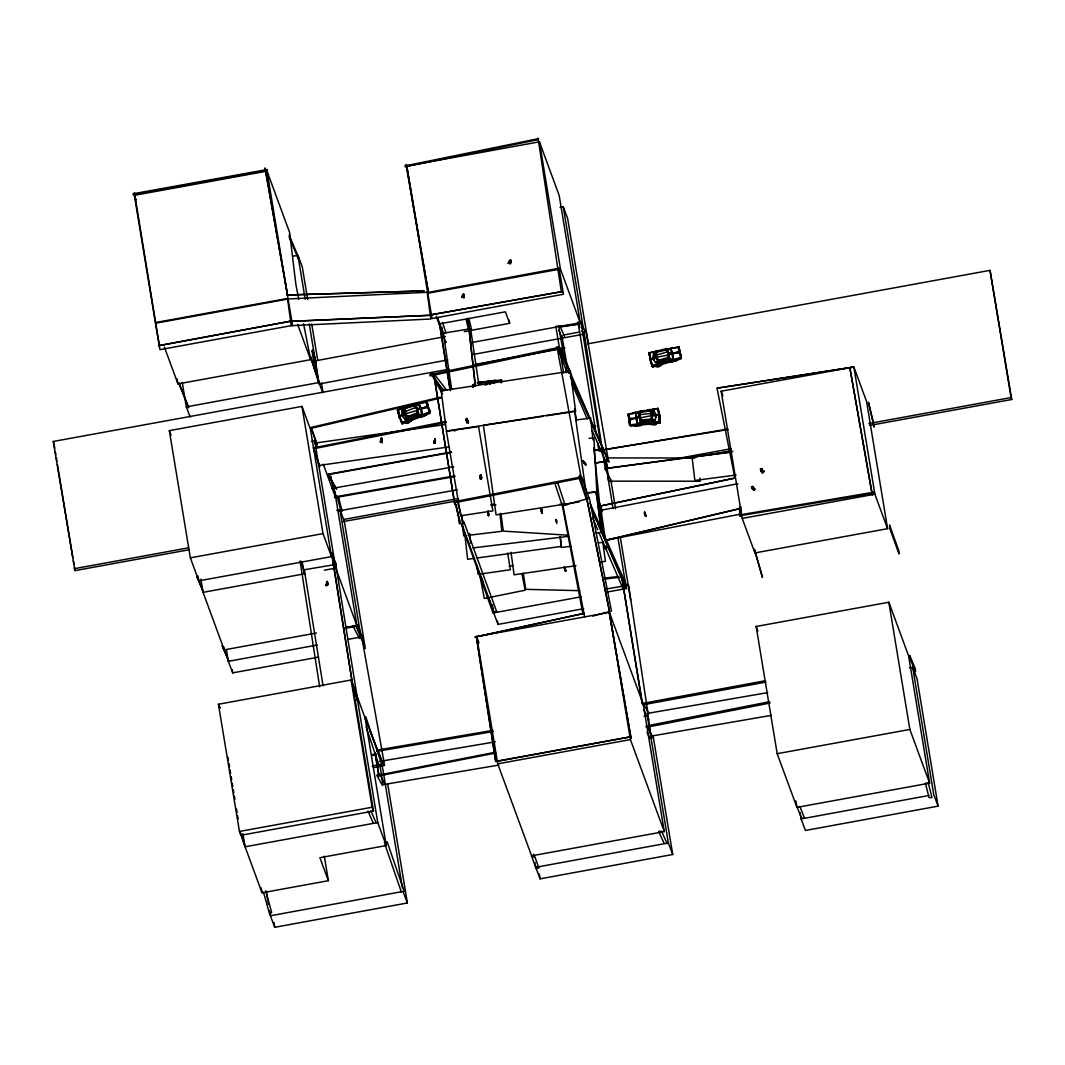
<?xml version="1.0" encoding="UTF-8"?>
<svg xmlns="http://www.w3.org/2000/svg" width="1065" height="1065" viewBox="0 0 1065 1065"><rect width="100%" height="100%" fill="white"/><g stroke="black" fill="none" stroke-linecap="round" stroke-linejoin="round"><path stroke-width="1.5" d="M541.899 511.32L542.072 512.944L541.805 510.854C543.07 516.432 539.809 506.834 541.939 513.263L541.06 508.538L542.351 512.438L541.632 508.964L542.072 511.799M672.641 356.256L672.494 360.263L667.901 359.517L668.114 352.861L670.577 353.247M493.654 383.4L493.774 380.564L501.788 380.591M480.501 476.188L480.595 474.684L481.42 477.133L480.768 478.771L480.635 475.083L480.581 478.518L481.5 478.837L481.473 476.401L480.501 476.188M761.994 471.156C764.47 470.823 761.994 473.885 761.329 470.983L760.29 468.959L763.219 471.808M565.169 568.697L564.73 567.392L565.795 570.694L564.477 567.059L565.715 571.266L564.104 566.939L565.555 571.12L565.209 569.469M326.942 585.031L327.421 581.277L326.183 585.723C327.274 579.347 328.007 585.484 327.408 585.55C327.701 583.553 328.166 580.891 326.849 585.564L327.687 583.7M473.725 385.903L474.031 384.319L472.966 387.088M488.382 515.42L488.05 510.814L488.569 515.726L488.249 511.32L488.462 515.713L488.289 514.941M605.04 545.972L605.253 546.811M606.531 548.608L606.424 549.3M488.249 515.061L488.569 513.769M473.166 387.194L473.725 385.171L472.328 387.327M565.116 569.069C563.518 567.978 566.607 574.075 565.116 569.069L565.502 570.827M467.855 421.008L467.349 422.698L466.55 418.319L467.855 421.008C465.432 426.652 466.577 412.435 467.242 422.259M403.023 416.828L404.034 413.473L408.401 416.335L407.136 420.529L404.953 419.091M538.051 138.104L561.322 291.664M653.95 360.116L655.108 356.882L659.195 360.103L657.757 364.15M462.623 297.255L464.047 296.363C464.034 291.57 463.302 295.937 462.223 297.135C465.338 292.143 461.611 299.731 464.047 296.363M402.038 413.792L403.875 412.967L405.765 408.161L403.475 409.186M463.621 296.416L464.154 295.165L463.315 296.403M509.137 263.082L511.014 259.94L510.548 262.576L508.884 263.521L510.494 262.176M480.794 478.491L481.42 477.133M605.705 547.889L605.213 548.715L606.544 548.954M488.156 512.877C488.515 517.39 487.73 508.258 488.289 512.891M645.124 513.956L644.791 512.265L645.323 513.716M435.265 441.443L434.28 442.934L435.013 438.634L434.866 443.053L434.839 440.284L435.119 443.147L435.439 441.908L435.066 440.431L433.748 443.067L434.866 439.512L435.265 441.443L434.347 442.667M463.621 296.123C464.873 293.7 463.887 300.184 463.728 296.736M326.862 585.191C331.002 578.468 322.123 588.945 327.874 584.059M381.989 440.657L380.844 442.015L381.696 437.635L381.989 440.657L380.911 441.735M632.836 413.912L634.886 412.262L637.802 412.634M416.522 405.299L420.941 403.089M638.694 424.229L642.142 421.913L639.546 415.803L637.695 417.041M669.685 349.014L672.002 347.629L674.851 348.322M653.298 410.185L648.505 410.558L652.952 409.559M754.34 489.035C751.677 486.425 754.14 491.99 754.539 489.008C750.998 487.304 753.235 485.64 752.715 487.996M491.045 382.015L494.599 380.245L496.543 380.871M404.7 408.68L407.176 407.496L401.492 409.213L402.943 409.266M509.003 263.295L510.548 262.576M420.169 409.173L427.411 405.792L430.273 411.875L423.018 415.27L420.742 410.398M637.15 412.448L640.704 410.89L639.706 417.001L637.789 417.813M411.942 418.811L413.753 418.106M417.387 416.681L419.197 415.962L417.973 412.554L407.083 416.828L408.308 420.236M654.496 351.876L658.476 351.064M656.519 352.102L659.022 351.13M402.41 414.445L399.029 415.749L402.197 423.923L429.807 413.393L425.947 402.038L426.905 403.608M402.677 415.27L399.295 416.575L397.525 410.198L402.597 408.254L403.928 413.034M671.629 353.926L679.151 351.13L681.494 357.441L673.972 360.223L672.095 355.178M655.148 352.515L657.318 351.73L655.002 356.376L653.697 356.842M637.056 417.76L629.428 420.182L628.044 414.751L635.672 412.328L636.71 416.402M384.332 842.655L387.141 841.803L404.207 891.298M668.274 361.155L670.138 360.596L669.046 357.134L657.837 360.489L658.929 363.964M653.524 357.707L650.063 358.719L651.993 365.894L657.185 364.376L656.413 361.501M653.71 358.546L650.249 359.557L649.104 353.034L654.309 351.517L655.441 358.04M592.712 616.089L611.443 611.03L589.411 498.274L562.879 505.422L584.605 616.688M415.709 405.525L404.367 408.428L406.431 408.068M738.95 508.83L606.744 540.088L740.441 508.471M440.71 397.139L310.368 427.584L310.634 428.436L440.977 397.99M404.168 407.536L408.72 406.471M372.191 754.553L375.839 753.727L376.078 754.632L372.43 755.458M639.213 412.794L651.114 410.345M645.417 411.609L647.32 411.197M593.831 450.309L602.111 449.017L600.527 449.337M594.177 450.628L598.943 449.656M509.203 566.3L513.29 565.475M666.437 349.347L649.104 352.835L649.796 354.392M670.284 348.575L677.992 347.017M313.216 447.939L445.929 421.434M313.483 448.804L446.195 422.312M373.362 767.625L384.598 765.416L361.488 635.499M495.345 752.236L377.955 775.214L378.275 776.012L495.664 753.035M769.729 701.702L645.976 726.037L646.375 727.328L770.141 702.993M456.912 502.294L579.653 478.358L579.32 477.306L455.194 501.509L455.54 502.56M737.805 483.723L601.073 510.255L605.253 538.744M605.479 540.328L739.137 514.382M485.254 384.998L486.838 384.691M628.936 413.979L657.944 408.467L658.463 410.078M563.438 335.062L579.52 332.014M445.383 336.54L315.067 360.915L318.941 384.026L447.753 359.93M346.072 627.418L355.244 625.727L355.55 626.406L344.834 628.39M293.061 256.199L297.92 255.307L302.274 266.849L307.665 299.465M560.03 207.435L563.265 206.836L567.618 218.378L588.373 343.982M182.261 382.415L186.308 406.883L318.941 382.548L322.762 392.639M472.674 354.552L584.286 334.091M336.713 510.348L339.948 509.749L344.315 521.291L365.335 648.532L361.528 638.441M607.476 467.056L605.293 461.278L595.588 463.062L608.421 460.719L585.963 330.802M226.459 649.903L228.349 661.325L317.303 645.004M348.042 639.373L359.358 637.296M492.336 604.707L493.681 612.854L581.037 596.839M606.917 592.087L626.327 588.532L617.966 537.958M228.349 661.325L232.703 672.867L318.435 657.132M493.681 612.854L498.047 624.396L583.766 608.661M642.541 703.406L765.522 680.695M642.941 704.804L765.921 682.093M372.284 765.975L381.989 764.204L402.477 888.183M644.099 716.319L647.334 715.733L648.971 720.06M909.47 667.941L912.705 667.356L917.072 678.884L938.092 806.138L805.459 830.46L801.093 818.932L800.015 812.409M270.377 915.767L403.023 891.445L407.376 902.974L274.743 927.309L270.377 915.767L269.578 910.881M535.722 867.296L668.354 842.974L672.721 854.503L540.075 878.838L535.722 867.296L534.91 862.41M801.093 818.932L928.88 795.488M267.022 171.119L288.043 298.346L155.37 322.575L134.35 195.348L267.022 171.119L289.613 232.463L295.884 284.568L298.772 299.265M580.212 322.708L559.192 195.494L539.423 141.818L406.75 166.047L427.771 293.274L560.443 269.032L580.212 322.708L559.178 326.556M436.237 316.278L439.06 323.946L505.396 311.832L509.642 323.321L464.34 331.601M164.409 347.11L177.962 383.919L310.634 359.677L303.578 323.76M471.808 342.517L555.943 327.141M189.41 549.713L74.976 570.614L53.25 441.469L448.884 369.209M475.043 364.43L558.419 349.2M561.694 348.601L564.956 348.002M587.853 343.822L990.024 270.35L1011.75 399.495L869.519 425.468M169.335 430.633L301.994 406.391L310.474 429.395L331.495 556.622L198.822 580.851L190.342 557.847L169.335 430.633L171.026 435.226M311.473 441.482L314.708 440.897L316.997 447.114M721.191 391.201L853.864 366.959L866.564 401.465L887.584 528.679L754.912 552.921L742.212 518.415L721.191 391.201L722.842 395.701M74.27 568.697L188.705 547.796M344.022 519.414L458.456 498.513M677.526 458.496L731.482 448.645M868.814 423.551L1011.044 397.578L1011.75 399.495M343.09 521.637L459.161 500.43M691.318 458.03L696.217 457.125M706.028 455.341L730.55 450.854M190.342 557.847L323.014 533.618L331.495 556.622M200.899 579.307L203.056 592.353L304.989 573.729M324.399 570.188L335.728 568.124L356.908 625.621L345.579 627.698M742.212 518.415L874.884 494.187L887.584 528.679M203.056 592.353L224.236 649.863L316.451 633.009M476.707 636.604L609.38 612.375L643.26 704.378L664.28 831.605L531.608 855.834L497.728 763.831L476.707 636.604L478.997 642.847M218.432 704.245L351.091 680.003L352.502 683.837L373.522 811.064L240.85 835.293L239.439 831.459L218.432 704.245L219.843 708.079M353.513 695.938L356.748 695.339L365.215 718.343L386.236 845.57L319.899 857.684L328.366 880.688L262.03 892.803L245.096 846.795L242.94 833.749M756.163 626.473L888.836 602.231L908.605 655.907L929.625 783.134L796.953 807.363L777.184 753.687L756.163 626.473L757.854 631.066M497.728 763.831L630.4 739.589L664.28 831.605M239.439 831.459L372.111 807.23L373.522 811.064M245.096 846.795L377.755 822.566L386.236 845.57M777.184 753.687L909.856 729.458L929.625 783.134M328.06 474.205L451.36 451.986M592.499 426.559L595.708 426.399L592.739 426.945M328.3 474.591L451.613 452.372M331.601 488.515L453.717 466.803M338.43 510.947L457.378 489.807M334.357 496.982L454.715 475.842M334.61 497.688L454.968 476.548M767.679 692.623L647.507 713.39L651.074 736.141L771.246 715.374M354.538 700.61L357.694 700.078L335.768 564.423L304.31 569.775L323.068 685.833M376.651 750.199L492.869 730.377M377.01 751.331L493.215 731.509M667.436 349.932L655.907 351.876L660.087 351.33M605.985 588.998L628.59 585.204L648.053 713.723M379.42 761.448L495.411 741.839M498.859 765.069L382.868 784.679L379.872 764.55M727.754 429.102L601.366 450.176L727.981 429.568M420.076 408.92L427.997 407.615L427.105 402.051L419.171 403.342L419.85 407.522M556.822 326.875L579.174 324.04L559.405 327.141M579.08 501.921L496.064 514.874L483.43 425.255L574.594 411.023L585.75 490.193M509.416 421.421L446.435 431.005L441.176 390.842L570.361 371.192L575.632 411.356L546.558 415.776M511.04 421.181L523.953 419.211M525.564 418.971L536.866 417.254M538.491 417.001L543.336 416.269M576.032 565.675L514.076 574.807L511.014 552.256M600.487 562.067L605.386 561.335L602.723 541.779M660.54 350.265L655.92 350.944M314.894 443.107L444.464 424.669M318.262 465.551L449.31 446.887M473.885 558.419L467.628 559.285L464.859 534.896M477.014 557.993L561.441 546.385L560.323 536.627M732.893 451.294L605.146 468.56L730.124 452.119M490.779 504.717L494.04 504.278M731.841 451.986L692.09 457.191L694.859 480.448L736.141 475.043M566.593 371.246L569.495 370.886L590.077 418.492M576.005 419.943L590.689 418.132L592.952 439.845M491.378 505.542L495.957 504.983M468.281 535.362L501.841 531.275L500.004 514.022M571.026 546.265L561.242 547.477L560.097 536.614M598.756 542.844L603.642 542.245M587.055 493.135L596.786 491.963L600.993 532.407L596.134 532.993M472.82 547.929L568.55 536.334M589.065 438.381L593.911 437.808L596.826 491.631L585.524 492.962M604.001 578.188L618.193 576.524M604.308 579.12L621.654 577.084L621.348 576.152M477.2 382.854L500.563 380.152L501.256 381.736M478.105 382.854L490.046 381.523L490.22 384.412M655.401 415.576L659.062 415.19L658.063 408.654L652.592 409.226L653.338 414.125M655.295 414.711L658.942 414.338L659.768 421.74L654.296 422.299L653.963 419.344M644.977 423.271L641.117 423.63L640.172 420.129L651.753 419.038L652.699 422.539M606.478 548.235L604.388 546.651L606.464 547.024M666.291 349.307L662.004 349.693L666.437 349.453M419.33 409.333L417.041 409.532L413.619 404.46L417.906 404.128L419.623 406.644M478.052 383.174L489.674 382.202M652.366 410.424L649.264 410.651L653.005 414.112L655.481 413.939M658.636 831.379L661.551 831.232L667.222 843.72M650.542 409.306L646.335 410.411M637.096 418.039L629.189 418.265L629.375 424.988L637.296 424.762L637.136 419.384M442.92 389.617L445.836 389.537M670.75 354.019L668.381 354.033L665.479 348.681L669.885 348.681L671.363 351.344M606.131 457.923L694.62 458.003M579.746 590.676L525.737 589.331L523.248 573.17M559.844 504.251L567.432 504.73M568.497 535.242L503.279 531.115L500.909 513.343M482.764 381.909L478.278 382.215M492.389 381.124L487.863 380.791L489.048 383.586M417.879 408.494L416.668 408.388L417.027 415.031L421.54 415.417L421.341 411.436M753.221 488.569L751.411 486.625L754.379 489.394M479.41 382.268L481.46 382.641M605.2 546.984L606.797 547.343M584.898 463.102L585.497 464.646L582.941 460.826L585.963 464.739L583.487 461.558L585.391 464.287M752.888 488.515L754.22 489.155M488.635 381.483L484.575 381.629M463.847 296.443C465.392 299.305 461.105 296.682 463.515 296.15M556.622 522.183L555.584 519.534L556.928 523.501M655.894 417.094L653.071 414.631L650.382 419.184L653.91 422.259M606.091 549.3L605.439 548.422L606.518 548.795M446.874 390.362L433.628 373.309L430.753 373.709L443.998 390.762M584.565 462.916L585.257 464.021M678.631 348.242L678.059 347.27L680.442 353.899L679.004 348.881M385.25 784.386L379.313 773.776L376.784 775.24L382.521 785.504M500.896 380.897L501.096 382.961M580.638 322.961L577.456 323.014L578.827 325.517M580.984 323.587L585.444 331.721L582.595 332.387L581.903 331.135M579.16 326.143L579.853 327.394M433.641 375.932L431.964 372.843L432.417 375.639L442.481 394.117M434.653 377.769L435.319 379.007M435.652 379.619L436.663 381.47M436.996 382.082L442.028 391.321M651.181 363.285L652.179 366.267M643.54 703.872L648.865 713.83L645.962 713.896L643.832 709.916M647.24 726.556L652.765 737.726L649.863 738.085L648.026 734.357M646.921 732.121L647.653 733.612M410.305 405.911L414.471 405.02M364.523 716.985L383.493 764.843M659.022 832.218L664.121 843.467M573.609 382.495L574.94 385.45M577.616 391.361L580.292 397.272M581.623 400.227L608.994 462.037L590.276 420.675M570.214 376.344L588.945 417.72M426.559 403.342L425.867 401.798L397.511 409.985L398.204 411.529M590.037 503.266L626.779 585.95M593.871 514.928L596.493 520.825M597.811 523.78L626.686 588.745M400.48 420.236L401.798 423.098M559.937 348.481L559.578 347.683L559.804 350.438L570.015 373.615M560.643 350.079L560.989 350.878M561.348 351.676L570.148 371.658M219.67 707L220.056 707.879M591.368 421.474L608.102 460.16L605.2 460.533L592.34 430.766M571.745 383.147L587.188 418.865M370.913 810.838L376.078 822.766M368.011 811.104L373.176 823.045M590.543 506.115L625.767 588.066L622.852 588.293L598.956 532.686M592.673 518.056L597.705 529.758M564.916 569.256L565.462 570.534M610.591 479.49L611.683 482.072L605.413 468.627L606.518 471.209M289.108 235.046L298.386 256.918L298.719 259.7L290.093 239.399M289.108 237.056L289.44 237.828M561.548 337.086L559.538 332.32M645.19 514.502L645.683 515.673M560.084 326.156L564.383 336.38M558.672 330.27L558.965 330.962M179.04 383.027L188.691 407.749L178.827 383.254M427.371 404.82L428.809 408.467C426.226 403.209 431.844 415.443 429.195 412.115L401.598 422.672L406.644 420.781L404.101 413.792M366.36 721.684L366.986 723.241M370.048 731.056L382.335 762.314M240.251 832.324L239.931 831.525L244.95 846.196L240.557 833.11M938.092 806.138L933.739 794.596L912.705 667.356M186.308 406.883L190.129 416.974M134.43 192.525L159.324 345.047M445.955 342.637L443.306 335.448L441.948 327.288M297.641 324.412L310.634 359.677M323.294 464.207L335.888 498.407L356.908 625.621M134.35 195.348L136.054 199.954M53.25 441.469L53.956 443.386M397.751 410.424L397.445 409.612L398.337 413.566L398.03 412.754M463.754 521.371L496.716 611.736L493.801 611.763L461.944 524.406M481.274 577.203L483.43 583.247M488.808 598.384L489.887 601.405M490.965 604.427L493.122 610.485L493.108 613.28L461.877 525.551M442.441 322.469L445.982 332.746L443.147 333.478L439.605 323.201M439.06 321.617L439.326 322.415M384.904 844.305L401.399 892.15M596.44 493.468L596.094 492.456L596.493 495.185M596.972 494.999L601.738 510.428L597.012 496.703M589.291 498.873L581.65 476.654L578.748 476.92L586.109 498.367M493.88 382.868L493.534 381.856L489.035 380.951L490.126 384.119M454.169 429.541L454.715 431.165M365.761 716.665L381.736 764.364L378.887 765.043L367.172 730.058M366.107 726.876L366.64 728.473M580.425 477.493L579.679 475.19L587.174 499.458M658.609 411.197L658.876 412.022L657.851 408.095L658.277 409.546M754.606 549.979L754.34 549.127L762.5 577.523L754.872 550.831M265.651 890.966L271.655 912.399L269.751 914.569L263.508 892.31M302.141 562.107L304.75 574.461L301.195 561.375M501.775 382.015L501.229 379.846L501.469 381.709M873.327 422.086L868.401 402.211L874.139 427.118L873.872 424.296M312.258 351.503L312.032 350.598L314.934 370.926L314.721 370.008M568.257 370.687L568.883 373.389M586.229 495.198L609.3 610.538L586.136 495.904M177.003 379.02L177.962 383.919M521.983 573.889L525.125 590.21L484.309 598.49L479.277 572.384M458.056 512.012L458.522 514.595M458.988 517.164L459.654 523.874L456.179 504.517M561.827 335.355L567.565 368.557M574.554 408.987L576.551 420.529M564.437 360.01L558.726 325.97L555.837 326.436L559.405 347.709M565.861 368.517L566.58 372.777M560.363 353.394L563.691 373.243M445.45 340.8L445.676 342.171M990.024 270.35L1011.044 397.578M853.864 366.959L874.884 494.187M888.836 602.231L909.856 729.458M754.379 549.66L754.912 552.921M795.875 800.84L796.953 807.363M611.004 480.981L615.583 508.711M620.429 538.065L630.68 600.061M653.031 735.422L672.721 854.503M563.265 206.836L583.474 329.192M605.293 461.278L613.107 508.591M647.334 715.733L650.302 733.678M650.835 736.94L668.354 842.974M539.423 141.818L560.443 269.032M609.38 612.375L630.4 739.589M509.097 320.059L509.642 323.321M497.501 621.135L498.047 624.396M539.276 873.939L540.075 878.838M533.565 854.25L534.111 857.511M437.995 317.423L439.06 323.946M311.712 323.933L317.636 359.824M321.417 382.668L323.028 392.453M387.7 783.893L407.376 902.974M297.92 255.307L305.202 299.358M309.236 323.827L318.941 382.548M339.948 509.749L360.982 637.003M314.708 440.897L335.728 568.124M356.748 695.339L377.755 822.566M351.091 680.003L372.111 807.23M301.994 406.391L323.014 533.618M324.332 856.22L328.366 880.688M232.17 669.592L232.703 672.867M273.931 922.41L274.743 927.309M266.343 891.298L268.5 904.358M223.69 646.601L224.236 649.863M261.231 887.904L262.03 892.803M198.01 575.965L198.822 580.851M227.923 757.002L228.456 760.264M229.002 763.525L229.534 766.787M230.08 770.062L230.612 773.323M231.158 776.585L231.691 779.846M232.237 783.108L232.769 786.369M233.315 789.631L233.847 792.893M234.393 796.154L234.926 799.416M236.55 809.2L237.082 812.462M237.615 815.723L238.161 818.985M54.222 445.024L54.768 448.285M55.3 451.547L55.846 454.808M56.378 458.07L56.924 461.331M57.457 464.593L72.819 557.567M73.352 560.829L73.898 564.091M74.43 567.352L74.976 570.614M580.878 321.484L600.42 442.095M601.352 447.832L601.818 450.708L598.929 451.081L597.532 442.468M642.328 703.206L621.241 573.769L642.315 704.125M577.989 321.856L596.134 433.854M507.659 552.948L510.348 569.748L478.185 574.328L476.84 565.928M439.605 323.054L450.415 390.695M439.339 323.121L449.936 389.457M584.059 332L605.532 470.357M300.064 561.002L319.673 686.832M629.082 414.764L629.588 421.221L629.428 418.598M478.851 384.705L470.597 328.752L443.386 333.159L451.64 389.124M596.293 493.468L601.153 528.839L601.153 527.907M586.802 497.661L587.228 500.643M402.157 422.233L398.909 415.323L402.357 423.777L402.237 422.898M652.619 365.428L649.996 358.279L652.805 366.972L652.699 366.094M475.456 386.036L467.855 318.368L475.23 386.062M699.851 478.132L700.184 481.234L608.634 481.154L606.291 459.468M461.544 515.54L462.21 521.81M462.543 524.952L463.714 535.921M593.764 447.606L594.576 455.367M594.736 456.912L602.83 534.484M469.678 533.565L470.69 543.27M734.863 477.865L717.091 388.565M581.091 476.468L581.131 477.373L556.928 346.737L556.968 347.643M650.462 361.461L649.876 352.861L649.93 354.179M582.848 613.586L561.894 503.093M889.621 525.245L889.621 528.04L898.966 553.92L898.966 551.124L889.621 525.245M628.27 413.886L628.763 417.959L628.27 413.886M381.496 440.284L381.936 442.521L381.496 440.284M472.913 385.73L473.552 384.478L472.913 385.73M480.701 474.804L480.408 476.681L480.701 474.804M584.179 462.503L585.697 463.954L583.127 460.839L584.246 462.45M480.515 475.616L480.342 478.997L480.515 475.616M509.057 261.378C510.029 262.602 510.894 258.476 509.057 261.378M510.175 262.869C510.215 266.117 511.36 259.154 510.175 262.869M467.309 420.622L468.4 422.792L467.309 420.622M381.869 439.645L381.936 442.521L381.869 439.645M678.631 346.671L679.736 350.625L678.631 346.671M658.889 413.899L658.663 420.928L659.901 422.951L660.127 415.909L658.889 413.899M402.011 410.052L401.771 415.07L403.795 413.446L404.048 408.428L402.011 410.052M481.593 477.559C481.62 481.18 479.916 475.376 481.593 477.559M645.217 515.007C647.52 520.146 642.821 507.978 644.884 514.262C646.575 517.883 645.603 514.129 645.217 515.007M488.169 514.209L488.089 515.407L488.116 511.732L488.169 514.209M481.114 476.188L481.021 477.546L481.114 476.188M467.322 421.394L467.069 420.036L468.4 422.738L467.349 420.103L467.322 421.394M466.35 418.984L466.417 420.608L466.35 418.984M509.483 261.218L510.401 260.113L509.483 261.218M463.501 293.953L462.423 295.378L463.501 293.953M510.068 262.176C512.079 264.36 507.459 263.907 510.068 262.176M556.676 521.211L556.236 519.92L556.676 521.211M381.377 439.499L380.138 441.975L381.496 438.527L381.377 439.499M636.231 413.5L635.645 418.146L637.536 423.471L641.17 422.233L639.28 416.934L635.659 418.172L639.16 416.016L639.759 411.37L636.231 413.5M473.432 384.918L472.687 386.196L473.432 384.918M653.551 353.261L652.845 358.266L654.869 356.842L655.587 351.849L653.551 353.261M381.776 439.512L381.31 440.843L381.749 439.565M434.453 440.724C432.523 445.17 437.262 440.537 434.533 440.684M653.191 414.045L652.126 419.251L655.161 420.542L656.226 415.337L653.191 414.045M752.462 486.452L753.461 487.77L752.462 486.452M761.448 468.613L762.434 469.985L761.448 468.613M761.502 470.49L763.831 471.103L761.502 470.49M327.022 581.543L326.729 583.367L327.035 581.623M357.494 624.769L356.788 627.525L361.102 638.84L361.807 636.085L357.494 624.769M380.964 439.659C381.337 446.035 381.257 434.813 381.203 439.645L381.19 438.141L380.844 439.605M467.229 421.234L466.763 422.925L466.696 419.211L467.229 421.234M680.748 354.286L681.028 358.213L680.748 354.286M463.182 295.937L461.638 297.454L463.741 294.366L463.182 295.937M429.275 408.787L429.847 412.688L429.275 408.787M326.982 581.956L326.489 583.474L326.982 581.956M608.714 609.047L631.052 738.338L608.714 609.047M761.049 468.494L762.314 469.878L761.049 468.494M644.551 511.946L645.869 516.272L644.551 511.946M644.485 514.036C646.655 519.068 645.057 513.623 644.485 514.036M509.682 262.31L508.005 263.414L510.548 260.685L509.682 262.31M509.696 262.602L510.827 261.378L509.656 262.669M403.648 412.994L401.878 415.417L405.099 419.61L406.87 417.187L403.648 412.994M509.563 261.604C505.955 265.291 513.397 261.87 509.563 261.604M761.528 470.211C758.906 472.061 764.71 471.902 761.528 470.211M752.715 487.783C750.293 489.354 755.87 489.381 752.715 487.783M653.79 357.574L652.925 358.625L655.76 363.072L657.611 360.822L654.775 356.376L653.79 357.574M287.057 295.005L423.95 290.931L287.057 295.005M585.005 463.342L583.78 462.649L585.005 463.342M289.387 321.417L432.563 315.187L289.387 321.417M541.819 510.601L541.313 509.416L541.792 510.521M409.493 420.702L406.018 423.231L407.988 423.324L411.463 420.795L409.493 420.702M660.06 364.51L656.466 366.733L658.49 366.972L662.084 364.762L660.06 364.51M651.833 423.484L650.316 424.429L654.802 425.068L656.32 424.136L651.833 423.484M423.977 415.523L420.449 417.467L426.506 415.11L423.977 415.523M417.533 414.538L413.646 416.362L414.205 417.999L418.092 416.189L417.533 414.538M674.904 360.556L671.323 362.193L677.54 360.329L674.904 360.556M412.062 416.814L407.735 418.545L408.294 420.316L412.621 418.585L412.062 416.814M416.375 407.323L405.086 411.529L407.429 417.813L418.718 413.619L416.375 407.323M668.367 360.955L664.933 362.233L664.44 360.556L668.474 359.065L668.367 360.955M761.568 469.319L764.018 471.675L761.568 469.319M636.604 425.414L634.421 426.133L640.904 425.507L636.604 425.414M644.365 410.504L640.265 411.769L650.662 409.945L651.54 415.63L639.745 417.919L638.867 412.235L644.365 410.504M662.843 360.889L658.37 362.26L658.862 364.044L663.322 362.672L662.843 360.889M680.375 357.627L652.02 365.828L652.645 367.106L681.001 358.905C676.475 342.704 683.171 360.077 680.375 357.6M415.882 404.833L404.301 408.121L405.792 413.686L417.373 410.398L415.882 404.833M667.928 351.783L656.333 355.031L658.13 361.501L669.725 358.253L667.928 351.783M560.776 348.255L557.927 348.907L566.726 371.445L569.589 370.793L560.776 348.255M584.086 613.36L475.096 637.096L584.086 613.36M488.436 514.062L487.837 512.771L488.436 514.062M558.912 347.376L429.754 374.76L430.1 375.905L559.258 348.521L558.912 347.376M734.757 478.118L600.7 505.928L734.757 478.118M538.184 138.716L404.966 165.914L405.232 166.766L538.437 139.568L538.184 138.716M667.702 349.24L655.907 351.556L656.825 357.241L668.634 354.925L667.702 349.24M468.999 319.114L466.124 319.66L468.627 329.857L471.502 329.311L468.999 319.114M557.727 482.685L554.852 483.217L562.147 505.356L565.022 504.823L557.727 482.685M480.262 282.811L427.691 292.516L432.031 318.528L563.452 294.246L559.112 268.234L480.262 282.811M289.427 321.404L158.712 345.686L289.427 321.404M288.069 298.999L155.423 323.254L159.95 349.666L292.582 325.411L288.069 298.999M630.067 736.913L495.651 761.395L476.295 636.191L495.797 761.582L630.067 736.913M267.169 169.521L132.965 193.817L133.218 194.589L267.408 170.293L267.169 169.521M562.32 291.544L431.991 314.641L562.32 291.544M873.247 492.283L741.04 514.688L741.293 515.527L873.5 493.135L873.247 492.283M355.816 625.475L352.941 625.94L359.358 638.374L362.233 637.895L355.816 625.475M421.527 408.64L417.387 409.279L418.119 414.857L422.246 414.218L421.527 408.64L419.171 404.66L414.764 404.447L417.107 408.401L421.514 408.614M852.186 367.265L717.171 388.166L852.186 367.265M752.622 487.104L755.072 489.421L752.622 487.104M478.531 426.546L446.435 431.392L460.759 515.753L492.855 510.894L478.531 426.546M651.248 413.38L639.333 414.724L640.052 421.407L651.98 420.049L651.248 413.38M799.935 806.644L797.033 806.964L801.572 818.373L804.474 818.053L799.935 806.644M659.661 421.687L630.347 424.762L630.826 426.08L660.14 423.005L659.661 421.687M652.046 420.848L647.44 421.247L647.986 423.031L652.592 422.619L652.046 420.848M534.457 855.688L531.541 855.927L535.961 868.281L538.877 868.028L534.457 855.688M679.23 347.363L671.23 348.002L671.562 353.647L679.563 353.008L679.23 347.363M673.04 353.5L668.767 353.82L669.033 359.424L673.293 359.105L673.04 353.5M427.171 292.303L287.577 298.972L291.238 325.69L430.832 319.021L427.171 292.303M645.803 421.554L641.556 421.687L642.062 423.364L646.309 423.231L645.803 421.554M928.334 783.174L925.405 783.228L929.079 797.658L931.995 797.592L928.334 783.174M457.604 502.174L454.702 501.961L460.599 523.567L463.515 523.78L457.604 502.174M671.096 349.307L666.637 348.761L668.554 352.914L673.027 353.474L671.096 349.307M653.87 410.571L650.928 410.105L653.244 414.511L656.186 414.977L653.87 410.571M740.721 506.9L739.603 506.62L739.643 516.099L740.761 516.365L740.721 506.9M762.593 473.046L760.903 470.983L762.593 473.046M753.967 490.313L752.17 488.422L753.967 490.313M629.295 422.046L630.2 425.521L629.295 422.046M406.604 164.929L405.978 164.489L428.263 291.704L406.604 164.929M585.856 464.793L584.019 462.583L585.856 464.793M658.21 409.945L657.092 408.814L660.247 416.921L658.21 409.945M338.803 498.26L337.046 496.05L340.347 508.977L342.105 511.187L338.803 498.26M329.95 477.639L328.233 475.429L336.62 489.128L329.95 477.639M659.794 418.971L659.887 422.446L659.794 418.971M849.817 367.518L872.275 494.772L849.817 367.518M375.386 753.501L374.96 752.729L378.847 775.653L375.386 753.501M427.877 404.447L426.466 401.399L427.877 405.246L427.877 404.447M202.017 588.16L197.065 576.884L203.042 591.687L202.017 588.16M227.897 658.822L222.212 645.723L228.749 661.471L227.897 658.822M330.749 477.04L330.296 475.962L336.42 498.074L330.749 477.04M915.368 668.887L909.79 655.481L909.909 658.263L915.487 671.669L915.368 668.887M335.954 563.878L331.375 552.682L336.3 566.673L335.954 563.878M601.539 510.454C599.808 500.763 603.496 516.312 601.539 510.454M434.054 375.359L433.748 374.521L454.742 504.065L434.054 375.359M332.027 555.025L331.721 554.173L352.781 685.714L332.027 555.025M316.451 442.255L311.433 428.356L316.944 444.984L316.451 442.255M319.007 464.273L314.162 450.162L319.673 466.976L319.007 464.273M649.357 353.274L649.078 352.448L649.65 356.455L649.357 353.274M318.515 380.698L310.354 356.296L318.954 383.467L318.515 380.698M356.469 695.418L352.901 684.342L357.068 698.174L356.469 695.418M315.546 360.715L312.604 349.586L315.932 363.471L315.546 360.715M630.547 425.8L629.322 419.357L630.547 425.8M287.404 294.579L265.079 168.177L287.404 294.579M399.495 417.134L398.323 409.945L399.508 418.492L399.495 417.134"/></g></svg>
